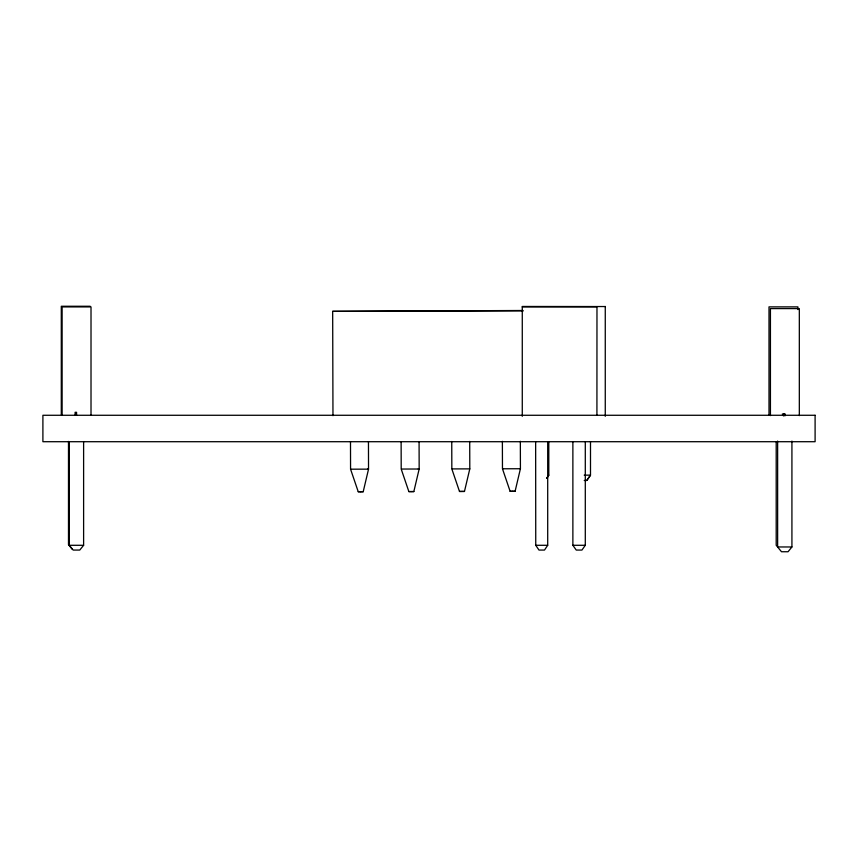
<?xml version="1.0" encoding="UTF-8"?>
<svg xmlns="http://www.w3.org/2000/svg" width="858" height="858" viewBox="0 0 858 858"><rect width="100%" height="100%" fill="white"/><g stroke="black" fill="none" stroke-linecap="round" stroke-linejoin="round"><path stroke-width="1.29" d="M350.493 441.763L350.568 469.197L358.236 491.72L361.25 491.731L363.213 491.709L368.532 469.154L368.457 441.709M401.126 441.623L401.201 469.058L408.858 491.58L412.484 491.58L413.835 491.57L419.165 469.015L419.079 441.57M451.748 441.484L451.834 468.918L459.491 491.452L463.116 491.441L464.468 491.43L469.798 468.876L469.712 441.43M502.38 441.344L502.466 468.779L510.124 491.312L513.138 491.312L515.1 491.291L520.42 468.736L520.345 441.302M548.798 475.15L546.664 478.335L548.798 475.182L548.798 441.688M547.704 442.074L547.704 545.291L544.487 550.064L538.974 550.064L535.746 545.291L535.649 441.688M584.234 480.48L586.775 480.459L590.497 475.15L584.223 475.15M585.295 442.074L585.295 545.291L581.949 550.064L576.233 550.064L572.876 545.291L572.876 442.074M586.775 480.48L590.497 475.182L590.497 441.688M83.612 442.074L83.612 545.291L79.762 550.064L73.177 550.064L69.316 545.291L69.316 442.074M791.923 441.076L791.923 546.964L788.073 551.737L781.488 551.737L776.2 545.248L776.2 442.042M332.968 415.658L332.668 311.347L522.501 310.499M350.986 469.187L368.532 469.154L367.556 469.133M401.619 469.047L419.165 469.015L418.178 468.994M452.252 468.908L469.798 468.876M502.885 468.779L520.42 468.736M332.668 311.347L523.369 310.832M360.596 491.731L358.236 491.72M360.843 491.709L363.213 491.709M411.229 491.591L408.912 491.591M411.475 491.57L413.835 491.57M461.861 491.452L459.491 491.452M462.097 491.43L464.468 491.43M512.483 491.312L510.124 491.312M512.73 491.291L515.1 491.291M90.187 306.263L61.293 306.263L61.293 414.618M605.265 306.542L522.275 306.467L522.275 416.302M522.275 306.917L596.975 306.917L596.921 415.272M782.292 414.06L784.877 414.06M69.316 545.291L83.612 545.291M535.746 545.291L547.704 545.291M572.876 545.291L585.295 545.291M791.923 546.964L777.627 546.964L777.627 441.076M72.351 549.41L68.49 544.648L68.49 441.43M799.324 415.604L799.324 308.59L770.43 308.59L770.43 415.604M797.897 309.545L797.897 306.874L769.004 306.874L769.004 415.229M784.877 415.958L784.877 413.974L783.429 413.974L783.429 415.958M605.265 306.467L605.265 416.302M91.012 415.272L91.012 306.917L62.119 306.917L62.119 415.272M76.566 415.272L76.566 412.301L75.118 412.301L75.118 415.272M75.74 412.644L75.74 414.618M815.1 415.272L42.9 415.272L42.9 441.709L815.1 441.709L815.1 415.272"/></g></svg>
